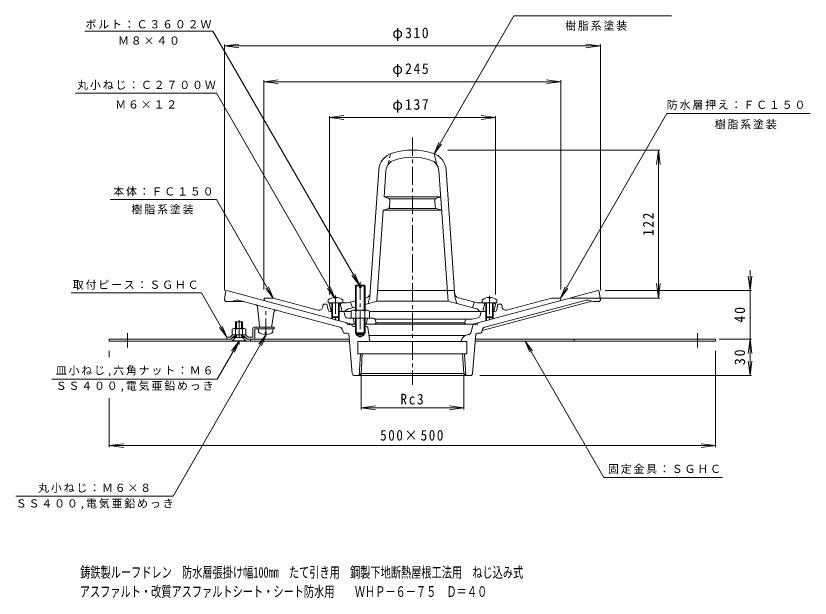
# Model space of a CAD drawing. Units: millimetres, scale not verified. Extents: x -305 to 350, y -412 to 407.
# Drawn here: x -305 to 350, y -412 to 68 of the extents above; entities that cross this region are included whole.
import ezdxf
from ezdxf.enums import TextEntityAlignment as Align

# ---------------------------------------------------------------- set-up
doc = ezdxf.new("R2010")
doc.units = ezdxf.units.MM
doc.header["$LTSCALE"] = 3
doc.linetypes.add('CHAIN1', pattern=[8, 5, -1, 1, -1])
doc.linetypes.add('DASHED1', pattern=[1.8, 1.2, -0.6])
for name, color, linetype, lineweight in [('0-0_通り芯', 4, 'Continuous', 9), ('0-1_躯体', 6, 'Continuous', 9), ('0-2_仕上', 3, 'Continuous', 9), ('0-4_その他', 7, 'Continuous', 9), ('0-5_寸法', 7, 'Continuous', 9), ('0-8', 2, 'Continuous', 9), ('0-9', 6, 'Continuous', 9), ('0-A', 2, 'Continuous', 9)]:
    doc.layers.add(name, color=color, linetype=linetype, lineweight=lineweight)
doc.layers.add('F-5_F-5ﾚｲﾔ', color=2, linetype='Continuous')
doc.styles.add('ＭＳ ゴシック', font='')
doc.styles.get('ＭＳ ゴシック').set_extended_font_data('MS Gothic')

msp = doc.modelspace()

# ---------------------------------------------------------------- linework, layer by layer
at = {"layer": '0-0_通り芯', "linetype": 'CHAIN1'}
msp.add_line((22.486, -32.151), (22.486, -235.732), dxfattribs=at)
at = {"layer": '0-0_通り芯'}
for p, q in [((-131.623, -159.078), (-132.514, -166.202)), ((-130.514, -158.202), (-130.631, -158.202)), ((-98.113, -166.884), (-130.514, -158.202)), ((143.086, -166.884), (175.486, -158.202)), ((175.486, -158.202), (175.604, -158.202)), ((176.596, -159.078), (177.487, -166.202)), ((-132.514, -166.202), (-131.514, -167.202)), ((-131.514, -167.202), (-116.244, -167.202)), ((-37.258, -188.366), (-118.9, -166.491)), ((79.981, -191.04), (170.499, -166.786)), ((82.231, -188.366), (163.873, -166.491)), ((176.486, -167.202), (171.486, -167.202)), ((177.487, -166.202), (176.486, -167.202)), ((-103.612, -187.312), (-105.364, -171.436)), ((-93.394, -187.34), (-91.826, -176.071)), ((-30.997, -185.903), (-31.704, -184.678)), ((-29.548, -186.291), (-30.997, -185.903)), ((-29.548, -186.291), (-28.91, -185.923)), ((-23.837, -187.702), (-26.271, -187.702)), ((-15.381, -187.702), (-17.19, -187.702)), ((-14.386, -188.56), (-12.662, -200.202)), ((72.21, -186.961), (70.959, -192.216)), ((74.521, -186.291), (73.329, -185.603)), ((75.97, -185.903), (74.521, -186.291)), ((76.677, -184.678), (75.97, -185.903)), ((-35.11, -190.595), (-34.691, -192.426)), ((-33.716, -193.202), (-30.931, -193.202)), ((-29.935, -194.117), (-27.17, -226.373)), ((-23.837, -194.702), (-23.837, -193.702)), ((-23.837, -194.702), (-17.19, -194.702)), ((-23.837, -194.702), (-20.514, -196.621)), ((-17.19, -194.702), (-20.514, -196.621)), ((-17.19, -193.702), (-17.19, -194.702)), ((65.906, -195.202), (-13.403, -195.202)), ((68.465, -194.491), (67.835, -194.581)), ((74.908, -194.117), (72.143, -226.373)), ((75.904, -193.202), (78.689, -193.202)), ((80.083, -190.595), (79.664, -192.426)), ((-22.514, -200.202), (67.486, -200.202)), ((62.764, -199.535), (62.653, -200.202)), ((67.486, -200.202), (67.486, -210.202)), ((-21.456, -228.202), (-20.331, -210.202)), ((-19.878, -226.625), (-18.852, -210.202)), ((64.851, -226.625), (63.824, -210.202)), ((66.429, -228.202), (65.303, -210.202)), ((-25.178, -228.202), (70.151, -228.202)), ((-21.456, -228.202), (-19.878, -226.625)), ((-19.878, -226.625), (64.851, -226.625)), ((64.851, -226.625), (66.429, -228.202))]:
    msp.add_line(p, q, dxfattribs=at)
msp.add_lwpolyline([(-22.514, -200.202), (-22.514, -210.202), (67.486, -210.202)], dxfattribs=at)
for centre, radius, start, end in [((-130.631, -159.202), 1, 90, 172.87471), ((175.604, -159.202), 1, 7.12529, 90), ((-121.747, -177.116), 11, 74.99995, 115.68047), ((-107.352, -171.656), 2, 6.29755, 75.00011), ((166.72, -177.116), 11, 64.31953, 105.00005), ((-89.845, -176.347), 2, 75.00011, 172.07785), ((-102.618, -187.202), 1, 186.29657, 270), ((-94.384, -187.202), 1, 270, 352.07887), ((-38.035, -191.264), 3, 12.89352, 75.0002), ((-32.363, -185.537), 1, 30.0051, 74.9991), ((-30.338, -185.044), 1, 210.00632, 254.99635), ((-29.689, -185.218), 1, 254.9991, 299.99876), ((-28.41, -186.789), 1, 39.43991, 119.99876), ((-29.183, -187.425), 2, 13.39006, 39.44046), ((-26.271, -186.702), 1, 195.00256, 270), ((-15.381, -188.702), 1, 8.1293, 90), ((74.156, -187.425), 2, 114.40753, 166.60994), ((83.008, -191.264), 3, 104.9998, 167.10648), ((-33.716, -192.202), 1, 192.89287, 270.00101), ((-30.931, -194.202), 1, 4.90034, 90.00101), ((68.683, -200.521), 6, 98.12836, 170.53822), ((68.04, -191.521), 3, 278.12807, 346.6095), ((75.904, -194.202), 1, 89.99899, 175.09966), ((78.689, -192.202), 1, 269.99899, 347.10713), ((-25.178, -226.202), 2, 184.89935, 270), ((70.151, -226.202), 2, 270, 355.10065)]:
    msp.add_arc(centre, radius, start, end, dxfattribs=at)
at = {"layer": '0-1_躯体', "linetype": 'CHAIN1'}
msp.add_line((-20.514, -150.884), (-20.514, -198.336), dxfattribs=at)
at = {"layer": '0-1_躯体'}
for p, q in [((-27.369, -185.84), (-98.113, -166.884)), ((-55.184, -174.246), (-92.282, -164.306)), ((-51.452, -171.862), (-51.014, -169.34)), ((-51.014, -169.34), (-48.014, -169.34)), ((-47.017, -174.145), (-48.014, -169.34)), ((72.342, -185.84), (143.086, -166.884)), ((91.99, -174.145), (92.986, -169.34)), ((95.986, -169.34), (92.986, -169.34)), ((96.425, -171.862), (95.986, -169.34)), ((100.18, -174.24), (137.254, -164.306)), ((-45.548, -175.34), (-43.514, -175.34)), ((-34.828, -175.34), (-38.514, -175.34)), ((-33.263, -178.978), (-33.849, -176.138)), ((78.236, -178.978), (78.822, -176.138)), ((79.801, -175.34), (83.487, -175.34)), ((90.521, -175.34), (88.486, -175.34)), ((-44.014, -179.583), (-44.014, -181.38)), ((-43.514, -180.083), (-43.514, -181.514)), ((-38.514, -180.083), (-38.514, -182.854)), ((-38.013, -179.583), (-38.013, -182.988)), ((-31.822, -180.506), (-30.575, -180.84)), ((-9.743, -180.84), (-30.575, -180.84)), ((-8.271, -181.84), (71.816, -181.84)), ((-8.229, -181.976), (-7.514, -184.84)), ((66.259, -182.524), (65.487, -184.84)), ((76.795, -180.506), (71.816, -181.84)), ((82.986, -179.583), (82.986, -182.988)), ((83.487, -180.083), (83.487, -182.854)), ((88.486, -180.083), (88.486, -181.514)), ((88.986, -179.583), (88.986, -181.38)), ((-24.514, -185.84), (-27.369, -185.84)), ((-16.514, -185.84), (72.342, -185.84)), ((-7.514, -184.84), (65.486, -184.84))]:
    msp.add_line(p, q, dxfattribs=at)
for points in [[(-100.014, -165.34), (-99.513, -164.306), (-92.282, -164.306)], [(144.987, -165.34), (144.486, -164.306), (137.254, -164.306)], [(-26.514, -180.84), (-25.514, -184.84), (-26.014, -185.84)], [(-14.514, -180.84), (-15.514, -184.84), (-15.014, -185.84)]]:
    msp.add_lwpolyline(points, dxfattribs=at)
for centre, radius, start, end in [((-97.336, -163.987), 3, 206.81094, 255.00014), ((142.309, -163.987), 3, 284.99986, 333.18906), ((-54.407, -171.348), 3, 255.00014, 350.14378), ((-45.548, -173.84), 1.5, 191.72136, 270), ((-34.828, -176.34), 1, 11.65817, 90), ((79.801, -176.34), 1, 90, 168.34183), ((90.521, -173.84), 1.5, 270, 348.27864), ((99.38, -171.348), 3, 189.85622, 284.99986), ((-31.304, -178.574), 2, 191.65845, 255.00084), ((-9.685, -182.34), 1.5, 14.03441, 90), ((67.207, -182.84), 1, 90, 161.56595), ((76.277, -178.574), 2, 284.99916, 348.34155), ((-9.75, -182.84), 3, 270, 318.18933), ((67.723, -182.84), 3, 221.81032, 270)]:
    msp.add_arc(centre, radius, start, end, dxfattribs=at)
at = {"layer": '0-2_仕上', "linetype": 'DASHED1'}
msp.add_line((4.486, -45.364), (2.487, -54.336), dxfattribs=at)
at = {"layer": '0-2_仕上'}
for p, q in [((40.486, -45.364), (42.486, -54.336)), ((-12.623, -163.34), (-5.329, -59.021)), ((-0.85, -80.982), (0.656, -59.439)), ((51.836, -166.982), (44.316, -59.439)), ((57.597, -163.34), (50.302, -59.021)), ((45.823, -80.982), (-0.85, -80.982)), ((2.536, -82.017), (-0.85, -80.982)), ((41.641, -82.482), (3.331, -82.482)), ((3.946, -84.069), (3.595, -89.094)), ((41.378, -89.094), (41.026, -84.069)), ((42.437, -82.017), (45.823, -80.982)), ((2.163, -90.873), (-1.619, -91.982)), ((42.082, -90.482), (2.891, -90.482)), ((42.81, -90.873), (46.592, -91.982)), ((-6.864, -166.982), (-1.619, -91.982)), ((46.592, -91.982), (-1.619, -91.982)), ((-12.623, -163.34), (-14.124, -168.927)), ((57.222, -157.982), (-6.234, -157.982)), ((57.597, -163.34), (59.096, -168.927)), ((-46.014, -169.34), (-45.014, -168.34)), ((-44.798, -174.204), (-46.014, -169.34)), ((-31.282, -168.34), (-45.014, -168.34)), ((-37.014, -169.34), (-36.014, -168.34)), ((-37.014, -169.34), (-35.514, -175.34)), ((-24.514, -166.526), (-31.282, -168.34)), ((-28.514, -167.598), (-27.014, -172.381)), ((-15.379, -164.079), (-16.514, -164.383)), ((-6.864, -166.982), (-16.514, -169.568)), ((51.836, -166.982), (-6.864, -166.982)), ((60.352, -164.079), (76.255, -168.34)), ((73.486, -167.598), (71.987, -172.381)), ((76.255, -168.34), (89.986, -168.34)), ((81.986, -169.34), (80.486, -175.34)), ((81.986, -169.34), (80.986, -168.34)), ((89.771, -174.204), (90.986, -169.34)), ((90.986, -169.34), (89.986, -168.34)), ((-28.014, -175.34), (-34.828, -175.34)), ((-30.514, -173.319), (-33.514, -175.34)), ((-24.514, -171.711), (-30.514, -173.319)), ((79.801, -175.34), (-13.014, -175.34))]:
    msp.add_line(p, q, dxfattribs=at)
msp.add_lwpolyline([(51.836, -166.982), (75.487, -173.319), (78.486, -175.34)], dxfattribs=at)
for centre, radius, start, end in [((10.632, -60.137), 16, 107.23883, 176.00005), ((22.486, -98.34), 56, 72.76115, 107.23885), ((34.341, -60.137), 16, 3.99995, 72.76117), ((10.632, -60.137), 10, 107.23883, 176.00005), ((22.486, -98.34), 50, 72.76115, 107.23885), ((34.341, -60.137), 10, 3.99995, 72.76117), ((1.951, -83.93), 2, 355.99963, 73.00327), ((43.021, -83.93), 2, 106.99672, 184.00037), ((1.6, -88.954), 2, 286.33733, 355.99963), ((43.373, -88.954), 2, 184.00037, 253.66267), ((-16.415, -160.215), 4, 285.00002, 356.00015), ((61.388, -160.215), 4, 183.99985, 254.99998), ((-43.342, -173.84), 1.5, 194.03624, 243.4218), ((88.315, -173.84), 1.5, 296.5782, 345.96376)]:
    msp.add_arc(centre, radius, start, end, dxfattribs=at)
at = {"layer": '0-4_その他'}
for p, q in [((-132.514, 43.432), (-120.616, 44.999)), ((-132.514, -158.202), (-132.514, 44.632)), ((-132.514, 43.432), (177.487, 43.432)), ((-132.514, 43.432), (-120.616, 41.866)), ((177.487, 43.432), (165.589, 44.999)), ((177.487, 43.432), (165.589, 41.866)), ((177.487, -158.202), (177.487, 44.632)), ((-100.014, 13.937), (-88.116, 15.503)), ((-100.014, -157.34), (-100.014, 15.137)), ((-100.014, 13.937), (144.987, 13.937)), ((-100.014, 13.937), (-88.116, 12.37)), ((144.987, 13.937), (133.089, 15.503)), ((144.987, 13.937), (133.089, 12.37)), ((144.987, -157.34), (144.987, 15.137)), ((-46.014, -15.554), (-34.116, -13.988)), ((-46.014, -161.34), (-46.014, -14.354)), ((-46.014, -15.554), (90.986, -15.554)), ((-46.014, -15.554), (-34.116, -17.12)), ((90.986, -15.554), (79.089, -13.988)), ((90.986, -15.554), (79.089, -17.12)), ((90.986, -161.34), (90.986, -14.354)), ((51.667, -42.34), (226.524, -42.34)), ((225.324, -42.34), (223.757, -54.237)), ((225.324, -164.306), (225.324, -42.34)), ((225.324, -42.34), (226.89, -54.237)), ((300.947, -228.202), (300.947, -141.37)), ((300.947, -158.202), (299.381, -146.305)), ((300.947, -158.202), (302.514, -146.305)), ((225.324, -164.306), (223.757, -152.408)), ((225.324, -164.306), (226.89, -152.408)), ((181.512, -158.202), (302.147, -158.202)), ((152.486, -164.306), (226.524, -164.306)), ((275.508, -198.203), (302.147, -198.203)), ((300.947, -198.203), (299.381, -210.1)), ((300.947, -198.203), (302.514, -210.1)), ((-227.514, -207.803), (-227.514, -213.098)), ((272.487, -207.803), (272.487, -287.079)), ((300.947, -228.202), (299.381, -216.305)), ((300.947, -228.202), (302.514, -216.305)), ((-19.878, -227.373), (-19.878, -256.022)), ((64.851, -227.373), (64.851, -256.022)), ((78.15, -228.202), (302.147, -228.202)), ((-227.514, -246.719), (-227.514, -287.079)), ((-19.878, -254.822), (-7.981, -253.256)), ((-19.878, -254.822), (64.851, -254.822)), ((-19.878, -254.822), (-7.981, -256.389)), ((64.851, -254.822), (52.953, -253.256)), ((64.851, -254.822), (52.953, -256.389)), ((-227.514, -285.879), (-215.616, -284.313)), ((-227.514, -285.879), (272.487, -285.879)), ((-227.514, -285.879), (-215.616, -287.446)), ((272.487, -285.879), (260.589, -284.313)), ((272.487, -285.879), (260.589, -287.446))]:
    msp.add_line(p, q, dxfattribs=at)
at = {"layer": '0-5_寸法'}
for p, q in [((-247.635, 55.455), (-142.021, 55.455)), ((-21.264, -153.702), (-142.021, 55.455)), ((-255.231, 4.433), (-138.953, 4.433)), ((-41.493, -164.372), (-138.953, 4.433)), ((144.486, -164.306), (232.244, -12.306)), ((232.244, -12.306), (350.448, -12.306)), ((40.486, -45.364), (44.313, -36.125)), ((40.486, -45.364), (46.574, -37.431)), ((-226.692, -83.047), (-139.196, -83.047)), ((-92.282, -164.306), (-139.196, -83.047)), ((-21.264, -153.702), (-27.351, -145.769)), ((-21.264, -153.702), (-25.09, -144.464)), ((-92.282, -164.306), (-98.369, -156.372)), ((-92.282, -164.306), (-96.109, -155.067)), ((-41.493, -164.372), (-47.58, -156.439)), ((-41.493, -164.372), (-45.32, -155.134)), ((144.486, -164.306), (148.313, -155.067)), ((144.486, -164.306), (150.574, -156.372)), ((-258.899, -160.097), (-151.59, -160.097)), ((-130.514, -196.602), (-151.59, -160.097)), ((-130.514, -196.602), (-136.601, -188.669)), ((-130.514, -196.602), (-134.341, -187.363)), ((-98.035, -194.391), (-174.875, -327.484)), ((-98.035, -194.391), (-104.122, -202.325)), ((-98.035, -194.391), (-101.861, -203.63)), ((-120.514, -199.802), (-138.672, -231.253)), ((-120.514, -199.802), (-126.601, -207.736)), ((-120.514, -199.802), (-124.341, -209.041)), ((115.441, -199.802), (119.268, -209.041)), ((115.441, -199.802), (121.529, -207.736)), ((-138.672, -231.253), (-274.878, -231.253)), ((-174.875, -327.484), (-304.525, -327.484))]:
    msp.add_line(p, q, dxfattribs=at)
for points in [[(40.486, -45.364), (106.036, 68.172), (236.061, 68.172)], [(115.441, -199.802), (180.354, -312.235), (278.173, -312.235)]]:
    msp.add_lwpolyline(points, dxfattribs=at)
at = {"layer": '0-8', "linetype": 'CHAIN1'}
for p, q in [((-120.514, -182.474), (-120.514, -202.602)), ((-212.514, -205.141), (-212.514, -193.34)), ((257.486, -205.141), (257.486, -193.34))]:
    msp.add_line(p, q, dxfattribs=at)
at = {"layer": '0-8'}
for p, q in [((-125.145, -196.221), (-127.126, -198.202)), ((-124.014, -197.352), (-125.145, -196.221)), ((-125.145, -196.221), (-123.514, -196.221)), ((-117.514, -196.221), (-115.882, -196.221)), ((-227.514, -199.802), (-227.514, -198.202)), ((-127.126, -198.202), (-227.514, -198.202)), ((-126.464, -199.802), (-227.514, -199.802)), ((-124.014, -197.352), (-126.464, -199.802)), ((-117.014, -197.352), (-114.564, -199.802)), ((-114.564, -199.802), (-29.448, -199.802)), ((-29.585, -198.202), (-113.764, -198.202)), ((-111.014, -198.202), (-111.014, -199.802)), ((74.421, -199.802), (272.487, -199.802)), ((74.558, -198.202), (272.487, -198.202)), ((155.987, -198.202), (155.987, -199.802)), ((272.487, -199.802), (272.487, -198.202))]:
    msp.add_line(p, q, dxfattribs=at)
msp.add_lwpolyline([(-117.014, -197.352), (-115.882, -196.221), (-113.901, -198.202)], dxfattribs=at)
at = {"layer": '0-9', "linetype": 'CHAIN1'}
msp.add_line((-98.514, -196.141), (-98.514, -171.953), dxfattribs=at)
at = {"layer": '0-9'}
for p, q in [((-108.114, -188.202), (-91.514, -188.202)), ((-107.514, -189.802), (-91.514, -189.802)), ((-107.514, -197.202), (-107.514, -189.802)), ((-91.514, -189.802), (-91.514, -188.202)), ((-127.926, -196.602), (-125.826, -194.502)), ((-127.264, -198.202), (-125.163, -196.102)), ((-123.514, -196.102), (-125.163, -196.102)), ((-124.014, -194.502), (-124.014, -196.102)), ((-115.864, -196.102), (-117.514, -196.102)), ((-117.014, -194.502), (-117.014, -196.102)), ((-113.764, -198.202), (-115.864, -196.102)), ((-130.514, -196.602), (-130.514, -198.202)), ((-127.926, -196.602), (-130.514, -196.602))]:
    msp.add_line(p, q, dxfattribs=at)
for points in [[(-109.114, -189.202), (-109.114, -196.602), (-113.101, -196.602)], [(-113.101, -196.602), (-115.201, -194.502), (-125.826, -194.502)]]:
    msp.add_lwpolyline(points, dxfattribs=at)
for centre, start, end in [((-108.114, -189.202), 90, 180), ((-108.514, -197.202), 270, 0)]:
    msp.add_arc(centre, 1, start, end, dxfattribs=at)
at = {"layer": '0-A'}
for p, q in [((-24.514, -154.379), (-23.837, -153.702)), ((-21.263, -154.379), (-24.514, -154.379)), ((-24.514, -174.34), (-24.514, -154.379)), ((-23.837, -153.702), (-21.263, -153.702)), ((-23.837, -174.34), (-23.837, -153.702)), ((-21.263, -155.702), (-21.263, -153.702)), ((-19.764, -155.702), (-21.263, -155.702)), ((-19.764, -155.702), (-19.764, -153.702)), ((-19.764, -153.702), (-17.19, -153.702)), ((-16.514, -154.379), (-19.764, -154.379)), ((-17.19, -153.702), (-16.514, -154.379)), ((-17.19, -174.34), (-17.19, -153.702)), ((-16.514, -174.34), (-16.514, -154.379)), ((-47.014, -165.74), (-47.014, -168.34)), ((-47.014, -168.34), (-45.014, -168.34)), ((-44.014, -168.34), (-44.014, -179.84)), ((-43.514, -168.34), (-43.514, -180.34)), ((-41.493, -163.751), (-41.493, -164.372)), ((-41.493, -164.372), (-40.535, -164.372)), ((-40.535, -163.751), (-40.535, -164.372)), ((-38.514, -168.34), (-38.514, -180.34)), ((-38.014, -168.34), (-38.014, -179.84)), ((-35.014, -165.74), (-35.014, -168.34)), ((79.987, -165.74), (79.987, -168.34)), ((82.986, -168.34), (82.986, -179.84)), ((83.487, -168.34), (83.487, -180.34)), ((85.507, -163.751), (85.507, -164.372)), ((86.465, -164.372), (85.507, -164.372)), ((86.465, -163.751), (86.465, -164.372)), ((88.486, -168.34), (88.486, -180.34)), ((88.986, -168.34), (88.986, -179.84)), ((91.986, -168.34), (89.986, -168.34)), ((91.986, -165.74), (91.986, -168.34)), ((-28.014, -175.062), (-28.014, -180.84)), ((-26.137, -174.34), (-14.89, -174.34)), ((-24.261, -175.062), (-24.261, -180.84)), ((-16.766, -175.062), (-16.766, -180.84)), ((-13.014, -175.062), (-13.014, -180.84)), ((-38.014, -179.84), (-44.014, -179.84)), ((-44.014, -179.84), (-43.514, -180.34)), ((-38.514, -180.34), (-43.514, -180.34)), ((-38.014, -179.84), (-38.514, -180.34)), ((-24.514, -180.84), (-24.514, -193.026)), ((-23.837, -180.84), (-23.837, -193.702)), ((-17.19, -180.84), (-17.19, -193.702)), ((-16.514, -180.84), (-16.514, -193.026)), ((82.986, -179.84), (88.986, -179.84)), ((82.986, -179.84), (83.487, -180.34)), ((83.487, -180.34), (88.486, -180.34)), ((88.986, -179.84), (88.486, -180.34)), ((-116.207, -189.502), (-124.82, -189.502)), ((-123.514, -183.802), (-117.514, -183.802)), ((-123.514, -189.502), (-123.514, -183.802)), ((-122.644, -189.502), (-122.644, -183.802)), ((-118.384, -189.502), (-118.384, -183.802)), ((-117.514, -189.502), (-117.514, -183.802)), ((-104.514, -192.403), (-104.514, -189.803)), ((-92.513, -192.403), (-92.513, -189.803)), ((-126.264, -189.993), (-126.264, -194.502)), ((-123.377, -189.993), (-123.377, -194.502)), ((-122.644, -196.852), (-122.644, -194.502)), ((-118.384, -196.852), (-118.384, -194.502)), ((-117.65, -189.993), (-117.65, -194.502)), ((-114.764, -189.993), (-114.764, -194.502)), ((-98.993, -192.403), (-98.035, -192.403)), ((-98.993, -194.391), (-98.993, -192.403)), ((-98.035, -194.391), (-98.035, -192.403)), ((-126.164, -199.802), (-114.864, -199.802)), ((-117.514, -196.852), (-123.514, -196.852)), ((-114.864, -199.802), (-114.864, -199.502))]:
    msp.add_line(p, q, dxfattribs=at)
at = {"layer": '0-A', "color": 4, "linetype": 'CHAIN1'}
for p, q in [((-41.014, -162.25), (-41.014, -182.441)), ((85.987, -162.557), (85.987, -182.441))]:
    msp.add_line(p, q, dxfattribs=at)
at = {"layer": '0-A'}
for points in [[(-123.514, -194.502), (-123.514, -196.852), (-126.164, -199.502)], [(-117.514, -194.502), (-117.514, -196.852), (-114.864, -199.502)], [(-126.164, -199.802), (-126.164, -199.502), (-114.864, -199.502)]]:
    msp.add_lwpolyline(points, dxfattribs=at)
msp.add_lwpolyline([(-16.514, -193.026), (-24.514, -193.026), (-23.837, -193.702), (-17.19, -193.702)], close=True, dxfattribs=at)
for centre, radius, start, end in [((-41.014, -173.74), 10, 92.74591, 126.86987), ((-41.014, -173.74), 10, 53.13013, 87.2543), ((85.987, -173.74), 10, 92.7457, 126.86987), ((85.987, -173.74), 10, 53.13013, 87.25409), ((-26.137, -177.14), 2.8, 47.92557, 132.07463), ((-20.514, -184.429), 10.089, 68.19786, 111.80214), ((-14.89, -177.14), 2.8, 47.92572, 132.07428), ((-124.82, -191.87), 2.368, 52.44278, 127.55722), ((-120.514, -198.1), 8.598, 70.548, 109.452), ((-116.207, -191.87), 2.368, 52.44278, 127.55722), ((-98.514, -184.403), 10, 233.13013, 267.25438), ((-98.514, -184.403), 10, 272.74562, 306.86987)]:
    msp.add_arc(centre, radius, start, end, dxfattribs=at)

# ---------------------------------------------------------------- texts
at = {"layer": '0-4_その他', "color": 2, "char_height": 8.798, "attachment_point": 7, "style": 'ＭＳ ゴシック'}
for s, insert in [('\\T1.21;\\W0.95;φ310', (5.986, 47.432)), ('\\T1.21;\\W0.95;φ245', (5.986, 17.936)), ('\\T1.21;\\W0.95;φ137', (5.986, -11.554)), ('\\T1.27;\\W0.9;Rc3', (12.619, -252.146)), ('\\T1.24;\\W0.9;500×500', (-4.138, -281.879))]:
    msp.add_mtext(s, dxfattribs=dict(at, insert=insert))
at = {"layer": '0-4_その他', "color": 2, "char_height": 8.798, "attachment_point": 7, "rotation": 90, "style": 'ＭＳ ゴシック'}
for s, insert in [('\\T1.27;\\W0.9;122', (221.324, -113.073)), ('\\T1.27;\\W0.95;40', (296.948, -184.577)), ('\\T1.27;\\W0.95;30', (296.948, -219.577))]:
    msp.add_mtext(s, dxfattribs=dict(at, insert=insert))
at = {"layer": '0-5_寸法', "char_height": 6.598, "attachment_point": 7, "style": 'ＭＳ ゴシック'}
for s, insert in [('\\T1.17;ボルト：Ｃ３６０２Ｗ', (-247.1, 57.499)), ('\\T1.17;樹脂系塗装', (148.416, 55.923)), ('\\T1.17;Ｍ８×４０', (-220.328, 44.348)), ('\\T1.17;丸小ねじ：Ｃ２７００Ｗ', (-254.017, 7.196)), ('\\T1.17;Ｍ６×１２', (-222.592, -8.256)), ('\\T1.17;防水層押え：ＦＣ１５０', (232.28, -9.191)), ('\\T1.17;樹脂系塗装', (271.812, -25.312)), ('\\T1.17;本体：ＦＣ１５０', (-224.215, -80.586)), ('\\T1.17;樹脂系塗装', (-209.123, -95.381)), ('\\T1.17;取付ピース：ＳＧＨＣ', (-257.605, -157.466)), ('\\T1.17;皿小ねじ,六角ナット：Ｍ６', (-271.65, -228.963)), ('\\T1.17;ＳＳ４００,電気亜鉛めっき', (-271.65, -241.682)), ('\\T1.17;固定金具：ＳＧＨＣ', (183.731, -309.239)), ('\\T1.17;丸小ねじ：Ｍ６×８', (-286.2, -324.828)), ('\\T1.17;ＳＳ４００,電気亜鉛めっき', (-304.575, -338.627))]:
    msp.add_mtext(s, dxfattribs=dict(at, insert=insert))
at = {"layer": 'F-5_F-5ﾚｲﾔ', "style": 'ＭＳ ゴシック', "width": 0.7}
for s, p in [('鋳鉄製ルーフドレン\u3000防水層張掛け幅100mm\u3000たて引き用\u3000鋼製下地断熱屋根工法用\u3000ねじ込み式', (-251.504, -397.364)), ('アスファルト・改質アスファルトシート・シート防水用\u3000\u3000ＷＨＰ－６－７５\u3000Ｄ＝４０', (-251.824, -413.184))]:
    msp.add_text(s, height=8.798, dxfattribs=at).set_placement(p, align=Align.BOTTOM_LEFT)

doc.saveas('drawing.dxf')
